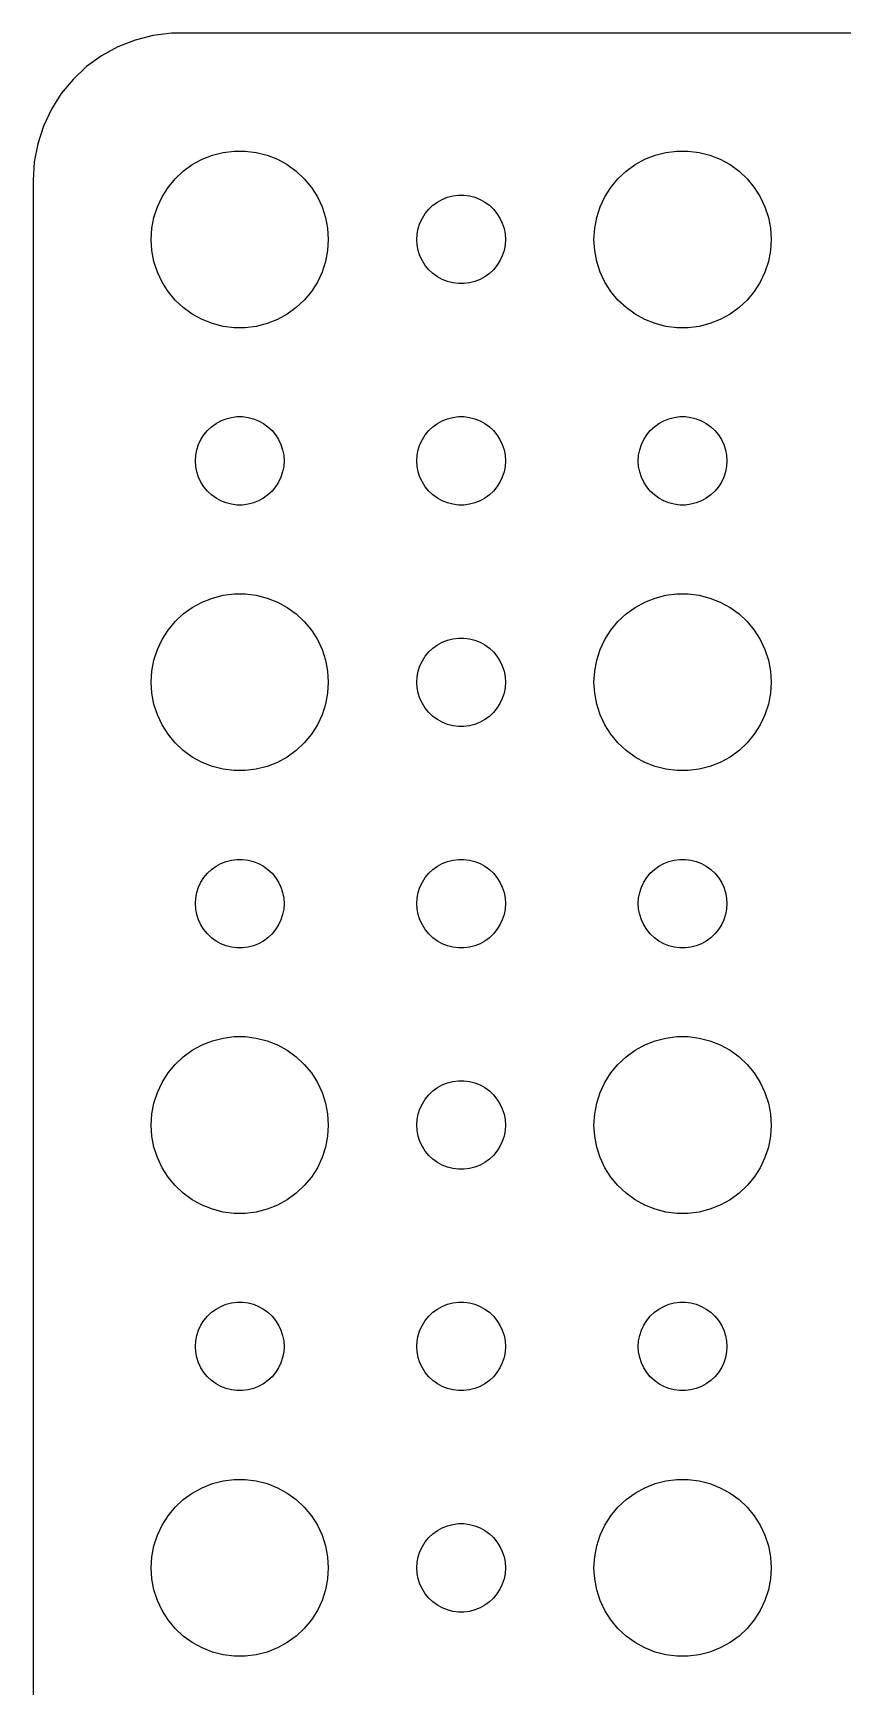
# Model space of a CAD drawing. Header units: metres. Extents: x -60 to 60, y -52 to 52.
# Drawn here: x -59.5 to -32.1, y -4 to 52 of the extents above; entities that cross this region are included whole.
import ezdxf

# ---------------------------------------------------------------- set-up
doc = ezdxf.new("R2010")
doc.units = ezdxf.units.M

msp = doc.modelspace()

# ---------------------------------------------------------------- linework, layer by layer
for p, q in [((-56.0451, 51.7553), (-56.6289, 51.5241)), ((-55.4369, 51.9114), (-56.0451, 51.7553)), ((-54.8139, 51.9901), (-55.4369, 51.9114)), ((54.8139, 51.9901), (-54.8139, 51.9901)), ((-57.1791, 51.2216), (-57.6871, 50.8526)), ((-56.6289, 51.5241), (-57.1791, 51.2216)), ((-58.1448, 50.4227), (-58.5451, 49.9389)), ((-57.6871, 50.8526), (-58.1448, 50.4227)), ((-58.5451, 49.9389), (-58.8815, 49.4088)), ((-58.8815, 49.4088), (-59.1489, 48.8406)), ((-59.1489, 48.8406), (-59.3429, 48.2434)), ((-59.3429, 48.2434), (-59.4606, 47.6267)), ((-59.4606, 47.6267), (-59.5, 47)), ((-54.1075, 47.533), (-53.7773, 47.7145)), ((-53.7773, 47.7145), (-53.427, 47.8532)), ((-53.427, 47.8532), (-53.0621, 47.9469)), ((-53.0621, 47.9469), (-52.6884, 47.9941)), ((-52.6884, 47.9941), (-52.3116, 47.9941)), ((-52.3116, 47.9941), (-51.9379, 47.9469)), ((-51.9379, 47.9469), (-51.5729, 47.8532)), ((-51.5729, 47.8532), (-51.2227, 47.7145)), ((-51.2227, 47.7145), (-50.8925, 47.533)), ((-39.1075, 47.533), (-38.7773, 47.7145)), ((-38.7773, 47.7145), (-38.427, 47.8532)), ((-38.427, 47.8532), (-38.0621, 47.9469)), ((-38.0621, 47.9469), (-37.6884, 47.9941)), ((-37.6884, 47.9941), (-37.3116, 47.9941)), ((-37.3116, 47.9941), (-36.9379, 47.9469)), ((-36.9379, 47.9469), (-36.5729, 47.8532)), ((-36.5729, 47.8532), (-36.2227, 47.7145)), ((-36.2227, 47.7145), (-35.8925, 47.533)), ((-54.6869, 47.0536), (-54.4123, 47.3115)), ((-54.4123, 47.3115), (-54.1075, 47.533)), ((-50.8925, 47.533), (-50.5877, 47.3115)), ((-50.5877, 47.3115), (-50.3131, 47.0536)), ((-39.6869, 47.0536), (-39.4123, 47.3115)), ((-39.4123, 47.3115), (-39.1075, 47.533)), ((-35.8925, 47.533), (-35.5877, 47.3115)), ((-35.5877, 47.3115), (-35.3131, 47.0536)), ((-59.5, 47), (-59.5, -47)), ((-55.1289, 46.4453), (-54.927, 46.7634)), ((-54.927, 46.7634), (-54.6869, 47.0536)), ((-50.3131, 47.0536), (-50.0729, 46.7634)), ((-50.0729, 46.7634), (-49.8711, 46.4453)), ((-40.1289, 46.4453), (-39.927, 46.7634)), ((-39.927, 46.7634), (-39.6869, 47.0536)), ((-35.3131, 47.0536), (-35.0729, 46.7634)), ((-35.0729, 46.7634), (-34.8711, 46.4453)), ((-55.4057, 45.7461), (-55.2893, 46.1044)), ((-55.2893, 46.1044), (-55.1289, 46.4453)), ((-49.8711, 46.4453), (-49.7107, 46.1044)), ((-49.7107, 46.1044), (-49.5942, 45.7461)), ((-46.2135, 45.8817), (-46.0934, 46.0268)), ((-46.0934, 46.0268), (-45.9561, 46.1558)), ((-45.9561, 46.1558), (-45.8037, 46.2665)), ((-45.8037, 46.2665), (-45.6387, 46.3572)), ((-45.6387, 46.3572), (-45.4635, 46.4266)), ((-45.4635, 46.4266), (-45.2811, 46.4734)), ((-45.2811, 46.4734), (-45.0942, 46.497)), ((-45.0942, 46.497), (-44.9058, 46.497)), ((-44.9058, 46.497), (-44.7189, 46.4734)), ((-44.7189, 46.4734), (-44.5365, 46.4266)), ((-44.5365, 46.4266), (-44.3613, 46.3572)), ((-44.3613, 46.3572), (-44.1963, 46.2665)), ((-44.1963, 46.2665), (-44.0439, 46.1558)), ((-44.0439, 46.1558), (-43.9065, 46.0268)), ((-43.9065, 46.0268), (-43.7865, 45.8817)), ((-40.4057, 45.7461), (-40.2893, 46.1044)), ((-40.2893, 46.1044), (-40.1289, 46.4453)), ((-34.8711, 46.4453), (-34.7107, 46.1044)), ((-34.7107, 46.1044), (-34.5942, 45.7461)), ((-55.4763, 45.376), (-55.4057, 45.7461)), ((-49.5942, 45.7461), (-49.5237, 45.376)), ((-46.4529, 45.373), (-46.3947, 45.5522)), ((-46.3947, 45.5522), (-46.3145, 45.7226)), ((-46.3145, 45.7226), (-46.2135, 45.8817)), ((-43.7865, 45.8817), (-43.6855, 45.7226)), ((-43.6855, 45.7226), (-43.6053, 45.5522)), ((-43.6053, 45.5522), (-43.5471, 45.373)), ((-40.4763, 45.376), (-40.4057, 45.7461)), ((-34.5942, 45.7461), (-34.5237, 45.376)), ((-55.5, 45), (-55.4763, 45.376)), ((-55.4763, 44.624), (-55.5, 45)), ((-49.5237, 45.376), (-49.5, 45)), ((-49.5, 45), (-49.5237, 44.624)), ((-46.5, 45), (-46.4882, 45.188)), ((-46.4882, 44.812), (-46.5, 45)), ((-46.4882, 45.188), (-46.4529, 45.373)), ((-43.5471, 45.373), (-43.5118, 45.188)), ((-43.5118, 45.188), (-43.5, 45)), ((-43.5, 45), (-43.5118, 44.812)), ((-40.5, 45), (-40.4763, 45.376)), ((-40.4763, 44.624), (-40.5, 45)), ((-34.5237, 45.376), (-34.5, 45)), ((-34.5, 45), (-34.5237, 44.624)), ((-55.4057, 44.2539), (-55.4763, 44.624)), ((-49.5237, 44.624), (-49.5942, 44.2539)), ((-46.4529, 44.627), (-46.4882, 44.812)), ((-46.3947, 44.4478), (-46.4529, 44.627)), ((-46.3145, 44.2774), (-46.3947, 44.4478)), ((-46.2135, 44.1183), (-46.3145, 44.2774)), ((-43.6855, 44.2774), (-43.7865, 44.1183)), ((-43.6053, 44.4478), (-43.6855, 44.2774)), ((-43.5471, 44.627), (-43.6053, 44.4478)), ((-43.5118, 44.812), (-43.5471, 44.627)), ((-40.4057, 44.2539), (-40.4763, 44.624)), ((-34.5237, 44.624), (-34.5942, 44.2539)), ((-55.2893, 43.8956), (-55.4057, 44.2539)), ((-55.1289, 43.5547), (-55.2893, 43.8956)), ((-49.7107, 43.8956), (-49.8711, 43.5547)), ((-49.5942, 44.2539), (-49.7107, 43.8956)), ((-46.0934, 43.9732), (-46.2135, 44.1183)), ((-45.9561, 43.8442), (-46.0934, 43.9732)), ((-45.8037, 43.7335), (-45.9561, 43.8442)), ((-45.6387, 43.6428), (-45.8037, 43.7335)), ((-44.1963, 43.7335), (-44.3613, 43.6428)), ((-44.0439, 43.8442), (-44.1963, 43.7335)), ((-43.9065, 43.9732), (-44.0439, 43.8442)), ((-43.7865, 44.1183), (-43.9065, 43.9732)), ((-40.2893, 43.8956), (-40.4057, 44.2539)), ((-40.1289, 43.5547), (-40.2893, 43.8956)), ((-34.7107, 43.8956), (-34.8711, 43.5547)), ((-34.5942, 44.2539), (-34.7107, 43.8956)), ((-54.927, 43.2366), (-55.1289, 43.5547)), ((-54.6869, 42.9464), (-54.927, 43.2366)), ((-50.0729, 43.2366), (-50.3131, 42.9464)), ((-49.8711, 43.5547), (-50.0729, 43.2366)), ((-45.4635, 43.5734), (-45.6387, 43.6428)), ((-45.2811, 43.5266), (-45.4635, 43.5734)), ((-45.0942, 43.503), (-45.2811, 43.5266)), ((-44.9058, 43.503), (-45.0942, 43.503)), ((-44.7189, 43.5266), (-44.9058, 43.503)), ((-44.5365, 43.5734), (-44.7189, 43.5266)), ((-44.3613, 43.6428), (-44.5365, 43.5734)), ((-39.927, 43.2366), (-40.1289, 43.5547)), ((-39.6869, 42.9464), (-39.927, 43.2366)), ((-35.0729, 43.2366), (-35.3131, 42.9464)), ((-34.8711, 43.5547), (-35.0729, 43.2366)), ((-54.4123, 42.6885), (-54.6869, 42.9464)), ((-54.1075, 42.467), (-54.4123, 42.6885)), ((-50.5877, 42.6885), (-50.8925, 42.467)), ((-50.3131, 42.9464), (-50.5877, 42.6885)), ((-39.4123, 42.6885), (-39.6869, 42.9464)), ((-39.1075, 42.467), (-39.4123, 42.6885)), ((-35.5877, 42.6885), (-35.8925, 42.467)), ((-35.3131, 42.9464), (-35.5877, 42.6885)), ((-53.7773, 42.2855), (-54.1075, 42.467)), ((-53.427, 42.1468), (-53.7773, 42.2855)), ((-53.0621, 42.0531), (-53.427, 42.1468)), ((-52.6884, 42.0059), (-53.0621, 42.0531)), ((-51.9379, 42.0531), (-52.3116, 42.0059)), ((-51.5729, 42.1468), (-51.9379, 42.0531)), ((-51.2227, 42.2855), (-51.5729, 42.1468)), ((-50.8925, 42.467), (-51.2227, 42.2855)), ((-38.7773, 42.2855), (-39.1075, 42.467)), ((-38.427, 42.1468), (-38.7773, 42.2855)), ((-38.0621, 42.0531), (-38.427, 42.1468)), ((-37.6884, 42.0059), (-38.0621, 42.0531)), ((-36.9379, 42.0531), (-37.3116, 42.0059)), ((-36.5729, 42.1468), (-36.9379, 42.0531)), ((-36.2227, 42.2855), (-36.5729, 42.1468)), ((-35.8925, 42.467), (-36.2227, 42.2855)), ((-52.3116, 42.0059), (-52.6884, 42.0059)), ((-37.3116, 42.0059), (-37.6884, 42.0059)), ((-53.4561, 38.6558), (-53.3037, 38.7665)), ((-53.3037, 38.7665), (-53.1387, 38.8572)), ((-53.1387, 38.8572), (-52.9635, 38.9266)), ((-52.9635, 38.9266), (-52.7811, 38.9734)), ((-52.7811, 38.9734), (-52.5942, 38.997)), ((-52.5942, 38.997), (-52.4058, 38.997)), ((-52.4058, 38.997), (-52.2189, 38.9734)), ((-52.2189, 38.9734), (-52.0365, 38.9266)), ((-52.0365, 38.9266), (-51.8613, 38.8572)), ((-51.8613, 38.8572), (-51.6963, 38.7665)), ((-51.6963, 38.7665), (-51.5439, 38.6558)), ((-45.9561, 38.6558), (-45.8037, 38.7665)), ((-45.8037, 38.7665), (-45.6387, 38.8572)), ((-45.6387, 38.8572), (-45.4635, 38.9266)), ((-45.4635, 38.9266), (-45.2811, 38.9734)), ((-45.2811, 38.9734), (-45.0942, 38.997)), ((-45.0942, 38.997), (-44.9058, 38.997)), ((-44.9058, 38.997), (-44.7189, 38.9734)), ((-44.7189, 38.9734), (-44.5365, 38.9266)), ((-44.5365, 38.9266), (-44.3613, 38.8572)), ((-44.3613, 38.8572), (-44.1963, 38.7665)), ((-44.1963, 38.7665), (-44.0439, 38.6558)), ((-38.4561, 38.6558), (-38.3037, 38.7665)), ((-38.3037, 38.7665), (-38.1387, 38.8572)), ((-38.1387, 38.8572), (-37.9635, 38.9266)), ((-37.9635, 38.9266), (-37.7811, 38.9734)), ((-37.7811, 38.9734), (-37.5942, 38.997)), ((-37.5942, 38.997), (-37.4058, 38.997)), ((-37.4058, 38.997), (-37.2189, 38.9734)), ((-37.2189, 38.9734), (-37.0365, 38.9266)), ((-37.0365, 38.9266), (-36.8613, 38.8572)), ((-36.8613, 38.8572), (-36.6963, 38.7665)), ((-36.6963, 38.7665), (-36.5439, 38.6558)), ((-53.8947, 38.0522), (-53.8145, 38.2226)), ((-53.8145, 38.2226), (-53.7135, 38.3817)), ((-53.7135, 38.3817), (-53.5934, 38.5268)), ((-53.5934, 38.5268), (-53.4561, 38.6558)), ((-51.5439, 38.6558), (-51.4065, 38.5268)), ((-51.4065, 38.5268), (-51.2865, 38.3817)), ((-51.2865, 38.3817), (-51.1855, 38.2226)), ((-51.1855, 38.2226), (-51.1053, 38.0522)), ((-46.3947, 38.0522), (-46.3145, 38.2226)), ((-46.3145, 38.2226), (-46.2135, 38.3817)), ((-46.2135, 38.3817), (-46.0934, 38.5268)), ((-46.0934, 38.5268), (-45.9561, 38.6558)), ((-44.0439, 38.6558), (-43.9065, 38.5268)), ((-43.9065, 38.5268), (-43.7865, 38.3817)), ((-43.7865, 38.3817), (-43.6855, 38.2226)), ((-43.6855, 38.2226), (-43.6053, 38.0522)), ((-38.8947, 38.0522), (-38.8145, 38.2226)), ((-38.8145, 38.2226), (-38.7135, 38.3817)), ((-38.7135, 38.3817), (-38.5934, 38.5268)), ((-38.5934, 38.5268), (-38.4561, 38.6558)), ((-36.5439, 38.6558), (-36.4065, 38.5268)), ((-36.4065, 38.5268), (-36.2865, 38.3817)), ((-36.2865, 38.3817), (-36.1855, 38.2226)), ((-36.1855, 38.2226), (-36.1053, 38.0522)), ((-54, 37.5), (-53.9882, 37.688)), ((-53.9882, 37.688), (-53.9529, 37.873)), ((-53.9529, 37.873), (-53.8947, 38.0522)), ((-51.1053, 38.0522), (-51.0471, 37.873)), ((-51.0471, 37.873), (-51.0118, 37.688)), ((-51.0118, 37.688), (-51, 37.5)), ((-46.5, 37.5), (-46.4882, 37.688)), ((-46.4882, 37.688), (-46.4529, 37.873)), ((-46.4529, 37.873), (-46.3947, 38.0522)), ((-43.6053, 38.0522), (-43.5471, 37.873)), ((-43.5471, 37.873), (-43.5118, 37.688)), ((-43.5118, 37.688), (-43.5, 37.5)), ((-39, 37.5), (-38.9882, 37.688)), ((-38.9882, 37.688), (-38.9529, 37.873)), ((-38.9529, 37.873), (-38.8947, 38.0522)), ((-36.1053, 38.0522), (-36.0471, 37.873)), ((-36.0471, 37.873), (-36.0118, 37.688)), ((-36.0118, 37.688), (-36, 37.5)), ((-53.9882, 37.312), (-54, 37.5)), ((-53.9529, 37.127), (-53.9882, 37.312)), ((-53.8947, 36.9478), (-53.9529, 37.127)), ((-51.0471, 37.127), (-51.1053, 36.9478)), ((-51.0118, 37.312), (-51.0471, 37.127)), ((-51, 37.5), (-51.0118, 37.312)), ((-46.4882, 37.312), (-46.5, 37.5)), ((-46.4529, 37.127), (-46.4882, 37.312)), ((-46.3947, 36.9478), (-46.4529, 37.127)), ((-43.5471, 37.127), (-43.6053, 36.9478)), ((-43.5118, 37.312), (-43.5471, 37.127)), ((-43.5, 37.5), (-43.5118, 37.312)), ((-38.9882, 37.312), (-39, 37.5)), ((-38.9529, 37.127), (-38.9882, 37.312)), ((-38.8947, 36.9478), (-38.9529, 37.127)), ((-36.0471, 37.127), (-36.1053, 36.9478)), ((-36.0118, 37.312), (-36.0471, 37.127)), ((-36, 37.5), (-36.0118, 37.312)), ((-53.8145, 36.7774), (-53.8947, 36.9478)), ((-53.7135, 36.6183), (-53.8145, 36.7774)), ((-53.5934, 36.4732), (-53.7135, 36.6183)), ((-53.4561, 36.3442), (-53.5934, 36.4732)), ((-51.4065, 36.4732), (-51.5439, 36.3442)), ((-51.2865, 36.6183), (-51.4065, 36.4732)), ((-51.1855, 36.7774), (-51.2865, 36.6183)), ((-51.1053, 36.9478), (-51.1855, 36.7774)), ((-46.3145, 36.7774), (-46.3947, 36.9478)), ((-46.2135, 36.6183), (-46.3145, 36.7774)), ((-46.0934, 36.4732), (-46.2135, 36.6183)), ((-45.9561, 36.3442), (-46.0934, 36.4732)), ((-43.9065, 36.4732), (-44.0439, 36.3442)), ((-43.7865, 36.6183), (-43.9065, 36.4732)), ((-43.6855, 36.7774), (-43.7865, 36.6183)), ((-43.6053, 36.9478), (-43.6855, 36.7774)), ((-38.8145, 36.7774), (-38.8947, 36.9478)), ((-38.7135, 36.6183), (-38.8145, 36.7774)), ((-38.5934, 36.4732), (-38.7135, 36.6183)), ((-38.4561, 36.3442), (-38.5934, 36.4732)), ((-36.4065, 36.4732), (-36.5439, 36.3442)), ((-36.2865, 36.6183), (-36.4065, 36.4732)), ((-36.1855, 36.7774), (-36.2865, 36.6183)), ((-36.1053, 36.9478), (-36.1855, 36.7774)), ((-53.3037, 36.2335), (-53.4561, 36.3442)), ((-53.1387, 36.1428), (-53.3037, 36.2335)), ((-52.9635, 36.0734), (-53.1387, 36.1428)), ((-52.7811, 36.0266), (-52.9635, 36.0734)), ((-52.5942, 36.003), (-52.7811, 36.0266)), ((-52.4058, 36.003), (-52.5942, 36.003)), ((-52.2189, 36.0266), (-52.4058, 36.003)), ((-52.0365, 36.0734), (-52.2189, 36.0266)), ((-51.8613, 36.1428), (-52.0365, 36.0734)), ((-51.6963, 36.2335), (-51.8613, 36.1428)), ((-51.5439, 36.3442), (-51.6963, 36.2335)), ((-45.8037, 36.2335), (-45.9561, 36.3442)), ((-45.6387, 36.1428), (-45.8037, 36.2335)), ((-45.4635, 36.0734), (-45.6387, 36.1428)), ((-45.2811, 36.0266), (-45.4635, 36.0734)), ((-45.0942, 36.003), (-45.2811, 36.0266)), ((-44.9058, 36.003), (-45.0942, 36.003)), ((-44.7189, 36.0266), (-44.9058, 36.003)), ((-44.5365, 36.0734), (-44.7189, 36.0266)), ((-44.3613, 36.1428), (-44.5365, 36.0734)), ((-44.1963, 36.2335), (-44.3613, 36.1428)), ((-44.0439, 36.3442), (-44.1963, 36.2335)), ((-38.3037, 36.2335), (-38.4561, 36.3442)), ((-38.1387, 36.1428), (-38.3037, 36.2335)), ((-37.9635, 36.0734), (-38.1387, 36.1428)), ((-37.7811, 36.0266), (-37.9635, 36.0734)), ((-37.5942, 36.003), (-37.7811, 36.0266)), ((-37.4058, 36.003), (-37.5942, 36.003)), ((-37.2189, 36.0266), (-37.4058, 36.003)), ((-37.0365, 36.0734), (-37.2189, 36.0266)), ((-36.8613, 36.1428), (-37.0365, 36.0734)), ((-36.6963, 36.2335), (-36.8613, 36.1428)), ((-36.5439, 36.3442), (-36.6963, 36.2335)), ((-54.4123, 32.3115), (-54.1075, 32.533)), ((-54.1075, 32.533), (-53.7773, 32.7145)), ((-53.7773, 32.7145), (-53.427, 32.8532)), ((-53.427, 32.8532), (-53.0621, 32.9469)), ((-53.0621, 32.9469), (-52.6884, 32.9941)), ((-52.6884, 32.9941), (-52.3116, 32.9941)), ((-52.3116, 32.9941), (-51.9379, 32.9469)), ((-51.9379, 32.9469), (-51.5729, 32.8532)), ((-51.5729, 32.8532), (-51.2227, 32.7145)), ((-51.2227, 32.7145), (-50.8925, 32.533)), ((-50.8925, 32.533), (-50.5877, 32.3115)), ((-39.4123, 32.3115), (-39.1075, 32.533)), ((-39.1075, 32.533), (-38.7773, 32.7145)), ((-38.7773, 32.7145), (-38.427, 32.8532)), ((-38.427, 32.8532), (-38.0621, 32.9469)), ((-38.0621, 32.9469), (-37.6884, 32.9941)), ((-37.6884, 32.9941), (-37.3116, 32.9941)), ((-37.3116, 32.9941), (-36.9379, 32.9469)), ((-36.9379, 32.9469), (-36.5729, 32.8532)), ((-36.5729, 32.8532), (-36.2227, 32.7145)), ((-36.2227, 32.7145), (-35.8925, 32.533)), ((-35.8925, 32.533), (-35.5877, 32.3115)), ((-54.927, 31.7634), (-54.6869, 32.0536)), ((-54.6869, 32.0536), (-54.4123, 32.3115)), ((-50.5877, 32.3115), (-50.3131, 32.0536)), ((-50.3131, 32.0536), (-50.0729, 31.7634)), ((-39.927, 31.7634), (-39.6869, 32.0536)), ((-39.6869, 32.0536), (-39.4123, 32.3115)), ((-35.5877, 32.3115), (-35.3131, 32.0536)), ((-35.3131, 32.0536), (-35.0729, 31.7634)), ((-55.2893, 31.1044), (-55.1289, 31.4453)), ((-55.1289, 31.4453), (-54.927, 31.7634)), ((-50.0729, 31.7634), (-49.8711, 31.4453)), ((-49.8711, 31.4453), (-49.7107, 31.1044)), ((-45.6387, 31.3572), (-45.4635, 31.4266)), ((-45.4635, 31.4266), (-45.2811, 31.4734)), ((-45.2811, 31.4734), (-45.0942, 31.497)), ((-45.0942, 31.497), (-44.9058, 31.497)), ((-44.9058, 31.497), (-44.7189, 31.4734)), ((-44.7189, 31.4734), (-44.5365, 31.4266)), ((-44.5365, 31.4266), (-44.3613, 31.3572)), ((-40.2893, 31.1044), (-40.1289, 31.4453)), ((-40.1289, 31.4453), (-39.927, 31.7634)), ((-35.0729, 31.7634), (-34.8711, 31.4453)), ((-34.8711, 31.4453), (-34.7107, 31.1044)), ((-55.4057, 30.7461), (-55.2893, 31.1044)), ((-49.7107, 31.1044), (-49.5942, 30.7461)), ((-46.3145, 30.7226), (-46.2135, 30.8817)), ((-46.2135, 30.8817), (-46.0934, 31.0268)), ((-46.0934, 31.0268), (-45.9561, 31.1558)), ((-45.9561, 31.1558), (-45.8037, 31.2665)), ((-45.8037, 31.2665), (-45.6387, 31.3572)), ((-44.3613, 31.3572), (-44.1963, 31.2665)), ((-44.1963, 31.2665), (-44.0439, 31.1558)), ((-44.0439, 31.1558), (-43.9065, 31.0268)), ((-43.9065, 31.0268), (-43.7865, 30.8817)), ((-43.7865, 30.8817), (-43.6855, 30.7226)), ((-40.4057, 30.7461), (-40.2893, 31.1044)), ((-34.7107, 31.1044), (-34.5942, 30.7461)), ((-55.5, 30), (-55.4763, 30.376)), ((-55.4763, 30.376), (-55.4057, 30.7461)), ((-49.5942, 30.7461), (-49.5237, 30.376)), ((-49.5237, 30.376), (-49.5, 30)), ((-46.4882, 30.188), (-46.4529, 30.373)), ((-46.4529, 30.373), (-46.3947, 30.5522)), ((-46.3947, 30.5522), (-46.3145, 30.7226)), ((-43.6855, 30.7226), (-43.6053, 30.5522)), ((-43.6053, 30.5522), (-43.5471, 30.373)), ((-43.5471, 30.373), (-43.5118, 30.188)), ((-40.5, 30), (-40.4763, 30.376)), ((-40.4763, 30.376), (-40.4057, 30.7461)), ((-34.5942, 30.7461), (-34.5237, 30.376)), ((-34.5237, 30.376), (-34.5, 30)), ((-55.4763, 29.624), (-55.5, 30)), ((-49.5, 30), (-49.5237, 29.624)), ((-46.5, 30), (-46.4882, 30.188)), ((-46.4882, 29.812), (-46.5, 30)), ((-46.4529, 29.627), (-46.4882, 29.812)), ((-43.5118, 29.812), (-43.5471, 29.627)), ((-43.5118, 30.188), (-43.5, 30)), ((-43.5, 30), (-43.5118, 29.812)), ((-40.4763, 29.624), (-40.5, 30)), ((-34.5, 30), (-34.5237, 29.624)), ((-55.4057, 29.2539), (-55.4763, 29.624)), ((-55.2893, 28.8956), (-55.4057, 29.2539)), ((-49.5942, 29.2539), (-49.7107, 28.8956)), ((-49.5237, 29.624), (-49.5942, 29.2539)), ((-46.3947, 29.4478), (-46.4529, 29.627)), ((-46.3145, 29.2774), (-46.3947, 29.4478)), ((-46.2135, 29.1183), (-46.3145, 29.2774)), ((-43.6855, 29.2774), (-43.7865, 29.1183)), ((-43.6053, 29.4478), (-43.6855, 29.2774)), ((-43.5471, 29.627), (-43.6053, 29.4478)), ((-40.4057, 29.2539), (-40.4763, 29.624)), ((-40.2893, 28.8956), (-40.4057, 29.2539)), ((-34.5942, 29.2539), (-34.7107, 28.8956)), ((-34.5237, 29.624), (-34.5942, 29.2539)), ((-55.1289, 28.5547), (-55.2893, 28.8956)), ((-49.7107, 28.8956), (-49.8711, 28.5547)), ((-46.0934, 28.9732), (-46.2135, 29.1183)), ((-45.9561, 28.8442), (-46.0934, 28.9732)), ((-45.8037, 28.7335), (-45.9561, 28.8442)), ((-45.6387, 28.6427), (-45.8037, 28.7335)), ((-45.4635, 28.5734), (-45.6387, 28.6427)), ((-45.2811, 28.5266), (-45.4635, 28.5734)), ((-44.5365, 28.5734), (-44.7189, 28.5266)), ((-44.3613, 28.6427), (-44.5365, 28.5734)), ((-44.1963, 28.7335), (-44.3613, 28.6427)), ((-44.0439, 28.8442), (-44.1963, 28.7335)), ((-43.9065, 28.9732), (-44.0439, 28.8442)), ((-43.7865, 29.1183), (-43.9065, 28.9732)), ((-40.1289, 28.5547), (-40.2893, 28.8956)), ((-34.7107, 28.8956), (-34.8711, 28.5547)), ((-54.927, 28.2366), (-55.1289, 28.5547)), ((-54.6869, 27.9464), (-54.927, 28.2366)), ((-50.0729, 28.2366), (-50.3131, 27.9464)), ((-49.8711, 28.5547), (-50.0729, 28.2366)), ((-45.0942, 28.503), (-45.2811, 28.5266)), ((-44.9058, 28.503), (-45.0942, 28.503)), ((-44.7189, 28.5266), (-44.9058, 28.503)), ((-39.927, 28.2366), (-40.1289, 28.5547)), ((-39.6869, 27.9464), (-39.927, 28.2366)), ((-35.0729, 28.2366), (-35.3131, 27.9464)), ((-34.8711, 28.5547), (-35.0729, 28.2366)), ((-54.4123, 27.6884), (-54.6869, 27.9464)), ((-54.1075, 27.467), (-54.4123, 27.6884)), ((-53.7773, 27.2855), (-54.1075, 27.467)), ((-50.8925, 27.467), (-51.2227, 27.2855)), ((-50.5877, 27.6884), (-50.8925, 27.467)), ((-50.3131, 27.9464), (-50.5877, 27.6884)), ((-39.4123, 27.6884), (-39.6869, 27.9464)), ((-39.1075, 27.467), (-39.4123, 27.6884)), ((-38.7773, 27.2855), (-39.1075, 27.467)), ((-35.8925, 27.467), (-36.2227, 27.2855)), ((-35.5877, 27.6884), (-35.8925, 27.467)), ((-35.3131, 27.9464), (-35.5877, 27.6884)), ((-53.427, 27.1468), (-53.7773, 27.2855)), ((-53.0621, 27.0531), (-53.427, 27.1468)), ((-52.6884, 27.0059), (-53.0621, 27.0531)), ((-52.3116, 27.0059), (-52.6884, 27.0059)), ((-51.9379, 27.0531), (-52.3116, 27.0059)), ((-51.5729, 27.1468), (-51.9379, 27.0531)), ((-51.2227, 27.2855), (-51.5729, 27.1468)), ((-38.427, 27.1468), (-38.7773, 27.2855)), ((-38.0621, 27.0531), (-38.427, 27.1468)), ((-37.6884, 27.0059), (-38.0621, 27.0531)), ((-37.3116, 27.0059), (-37.6884, 27.0059)), ((-36.9379, 27.0531), (-37.3116, 27.0059)), ((-36.5729, 27.1468), (-36.9379, 27.0531)), ((-36.2227, 27.2855), (-36.5729, 27.1468)), ((-53.5934, 23.5268), (-53.4561, 23.6558)), ((-53.4561, 23.6558), (-53.3037, 23.7665)), ((-53.3037, 23.7665), (-53.1387, 23.8572)), ((-53.1387, 23.8572), (-52.9635, 23.9266)), ((-52.9635, 23.9266), (-52.7811, 23.9734)), ((-52.7811, 23.9734), (-52.5942, 23.997)), ((-52.5942, 23.997), (-52.4058, 23.997)), ((-52.4058, 23.997), (-52.2189, 23.9734)), ((-52.2189, 23.9734), (-52.0365, 23.9266)), ((-52.0365, 23.9266), (-51.8613, 23.8572)), ((-51.8613, 23.8572), (-51.6963, 23.7665)), ((-51.6963, 23.7665), (-51.5439, 23.6558)), ((-51.5439, 23.6558), (-51.4065, 23.5268)), ((-46.0934, 23.5268), (-45.9561, 23.6558)), ((-45.9561, 23.6558), (-45.8037, 23.7665)), ((-45.8037, 23.7665), (-45.6387, 23.8572)), ((-45.6387, 23.8572), (-45.4635, 23.9266)), ((-45.4635, 23.9266), (-45.2811, 23.9734)), ((-45.2811, 23.9734), (-45.0942, 23.997)), ((-45.0942, 23.997), (-44.9058, 23.997)), ((-44.9058, 23.997), (-44.7189, 23.9734)), ((-44.7189, 23.9734), (-44.5365, 23.9266)), ((-44.5365, 23.9266), (-44.3613, 23.8572)), ((-44.3613, 23.8572), (-44.1963, 23.7665)), ((-44.1963, 23.7665), (-44.0439, 23.6558)), ((-44.0439, 23.6558), (-43.9065, 23.5268)), ((-38.5934, 23.5268), (-38.4561, 23.6558)), ((-38.4561, 23.6558), (-38.3037, 23.7665)), ((-38.3037, 23.7665), (-38.1387, 23.8572)), ((-38.1387, 23.8572), (-37.9635, 23.9266)), ((-37.9635, 23.9266), (-37.7811, 23.9734)), ((-37.7811, 23.9734), (-37.5942, 23.997)), ((-37.5942, 23.997), (-37.4058, 23.997)), ((-37.4058, 23.997), (-37.2189, 23.9734)), ((-37.2189, 23.9734), (-37.0365, 23.9266)), ((-37.0365, 23.9266), (-36.8613, 23.8572)), ((-36.8613, 23.8572), (-36.6963, 23.7665)), ((-36.6963, 23.7665), (-36.5439, 23.6558)), ((-36.5439, 23.6558), (-36.4065, 23.5268)), ((-53.9529, 22.873), (-53.8947, 23.0522)), ((-53.8947, 23.0522), (-53.8145, 23.2226)), ((-53.8145, 23.2226), (-53.7135, 23.3817)), ((-53.7135, 23.3817), (-53.5934, 23.5268)), ((-51.4065, 23.5268), (-51.2865, 23.3817)), ((-51.2865, 23.3817), (-51.1855, 23.2226)), ((-51.1855, 23.2226), (-51.1053, 23.0522)), ((-51.1053, 23.0522), (-51.0471, 22.873)), ((-46.4529, 22.873), (-46.3947, 23.0522)), ((-46.3947, 23.0522), (-46.3145, 23.2226)), ((-46.3145, 23.2226), (-46.2135, 23.3817)), ((-46.2135, 23.3817), (-46.0934, 23.5268)), ((-43.9065, 23.5268), (-43.7865, 23.3817)), ((-43.7865, 23.3817), (-43.6855, 23.2226)), ((-43.6855, 23.2226), (-43.6053, 23.0522)), ((-43.6053, 23.0522), (-43.5471, 22.873)), ((-38.9529, 22.873), (-38.8947, 23.0522)), ((-38.8947, 23.0522), (-38.8145, 23.2226)), ((-38.8145, 23.2226), (-38.7135, 23.3817)), ((-38.7135, 23.3817), (-38.5934, 23.5268)), ((-36.4065, 23.5268), (-36.2865, 23.3817)), ((-36.2865, 23.3817), (-36.1855, 23.2226)), ((-36.1855, 23.2226), (-36.1053, 23.0522)), ((-36.1053, 23.0522), (-36.0471, 22.873)), ((-54, 22.5), (-53.9882, 22.688)), ((-53.9882, 22.312), (-54, 22.5)), ((-53.9882, 22.688), (-53.9529, 22.873)), ((-51.0471, 22.873), (-51.0118, 22.688)), ((-51.0118, 22.688), (-51, 22.5)), ((-51, 22.5), (-51.0118, 22.312)), ((-46.5, 22.5), (-46.4882, 22.688)), ((-46.4882, 22.312), (-46.5, 22.5)), ((-46.4882, 22.688), (-46.4529, 22.873)), ((-43.5471, 22.873), (-43.5118, 22.688)), ((-43.5118, 22.688), (-43.5, 22.5)), ((-43.5, 22.5), (-43.5118, 22.312)), ((-39, 22.5), (-38.9882, 22.688)), ((-38.9882, 22.312), (-39, 22.5)), ((-38.9882, 22.688), (-38.9529, 22.873)), ((-36.0471, 22.873), (-36.0118, 22.688)), ((-36.0118, 22.688), (-36, 22.5)), ((-36, 22.5), (-36.0118, 22.312)), ((-53.9529, 22.127), (-53.9882, 22.312)), ((-53.8947, 21.9478), (-53.9529, 22.127)), ((-53.8145, 21.7774), (-53.8947, 21.9478)), ((-51.1053, 21.9478), (-51.1855, 21.7774)), ((-51.0471, 22.127), (-51.1053, 21.9478)), ((-51.0118, 22.312), (-51.0471, 22.127)), ((-46.4529, 22.127), (-46.4882, 22.312)), ((-46.3947, 21.9478), (-46.4529, 22.127)), ((-46.3145, 21.7774), (-46.3947, 21.9478)), ((-43.6053, 21.9478), (-43.6855, 21.7774)), ((-43.5471, 22.127), (-43.6053, 21.9478)), ((-43.5118, 22.312), (-43.5471, 22.127)), ((-38.9529, 22.127), (-38.9882, 22.312)), ((-38.8947, 21.9478), (-38.9529, 22.127)), ((-38.8145, 21.7774), (-38.8947, 21.9478)), ((-36.1053, 21.9478), (-36.1855, 21.7774)), ((-36.0471, 22.127), (-36.1053, 21.9478)), ((-36.0118, 22.312), (-36.0471, 22.127)), ((-53.7135, 21.6183), (-53.8145, 21.7774)), ((-53.5934, 21.4732), (-53.7135, 21.6183)), ((-53.4561, 21.3442), (-53.5934, 21.4732)), ((-53.3037, 21.2335), (-53.4561, 21.3442)), ((-51.5439, 21.3442), (-51.6963, 21.2335)), ((-51.4065, 21.4732), (-51.5439, 21.3442)), ((-51.2865, 21.6183), (-51.4065, 21.4732)), ((-51.1855, 21.7774), (-51.2865, 21.6183)), ((-46.2135, 21.6183), (-46.3145, 21.7774)), ((-46.0934, 21.4732), (-46.2135, 21.6183)), ((-45.9561, 21.3442), (-46.0934, 21.4732)), ((-45.8037, 21.2335), (-45.9561, 21.3442)), ((-44.0439, 21.3442), (-44.1963, 21.2335)), ((-43.9065, 21.4732), (-44.0439, 21.3442)), ((-43.7865, 21.6183), (-43.9065, 21.4732)), ((-43.6855, 21.7774), (-43.7865, 21.6183)), ((-38.7135, 21.6183), (-38.8145, 21.7774)), ((-38.5934, 21.4732), (-38.7135, 21.6183)), ((-38.4561, 21.3442), (-38.5934, 21.4732)), ((-38.3037, 21.2335), (-38.4561, 21.3442)), ((-36.5439, 21.3442), (-36.6963, 21.2335)), ((-36.4065, 21.4732), (-36.5439, 21.3442)), ((-36.2865, 21.6183), (-36.4065, 21.4732)), ((-36.1855, 21.7774), (-36.2865, 21.6183)), ((-53.1387, 21.1427), (-53.3037, 21.2335)), ((-52.9635, 21.0734), (-53.1387, 21.1427)), ((-52.7811, 21.0266), (-52.9635, 21.0734)), ((-52.5942, 21.003), (-52.7811, 21.0266)), ((-52.4058, 21.003), (-52.5942, 21.003)), ((-52.2189, 21.0266), (-52.4058, 21.003)), ((-52.0365, 21.0734), (-52.2189, 21.0266)), ((-51.8613, 21.1427), (-52.0365, 21.0734)), ((-51.6963, 21.2335), (-51.8613, 21.1427)), ((-45.6387, 21.1427), (-45.8037, 21.2335)), ((-45.4635, 21.0734), (-45.6387, 21.1427)), ((-45.2811, 21.0266), (-45.4635, 21.0734)), ((-45.0942, 21.003), (-45.2811, 21.0266)), ((-44.9058, 21.003), (-45.0942, 21.003)), ((-44.7189, 21.0266), (-44.9058, 21.003)), ((-44.5365, 21.0734), (-44.7189, 21.0266)), ((-44.3613, 21.1427), (-44.5365, 21.0734)), ((-44.1963, 21.2335), (-44.3613, 21.1427)), ((-38.1387, 21.1427), (-38.3037, 21.2335)), ((-37.9635, 21.0734), (-38.1387, 21.1427)), ((-37.7811, 21.0266), (-37.9635, 21.0734)), ((-37.5942, 21.003), (-37.7811, 21.0266)), ((-37.4058, 21.003), (-37.5942, 21.003)), ((-37.2189, 21.0266), (-37.4058, 21.003)), ((-37.0365, 21.0734), (-37.2189, 21.0266)), ((-36.8613, 21.1427), (-37.0365, 21.0734)), ((-36.6963, 21.2335), (-36.8613, 21.1427)), ((-53.427, 17.8532), (-53.0621, 17.9469)), ((-53.0621, 17.9469), (-52.6884, 17.9941)), ((-52.6884, 17.9941), (-52.3116, 17.9941)), ((-52.3116, 17.9941), (-51.9379, 17.9469)), ((-51.9379, 17.9469), (-51.5729, 17.8532)), ((-38.427, 17.8532), (-38.0621, 17.9469)), ((-38.0621, 17.9469), (-37.6884, 17.9941)), ((-37.6884, 17.9941), (-37.3116, 17.9941)), ((-37.3116, 17.9941), (-36.9379, 17.9469)), ((-36.9379, 17.9469), (-36.5729, 17.8532)), ((-54.4123, 17.3115), (-54.1075, 17.533)), ((-54.1075, 17.533), (-53.7773, 17.7145)), ((-53.7773, 17.7145), (-53.427, 17.8532)), ((-51.5729, 17.8532), (-51.2227, 17.7145)), ((-51.2227, 17.7145), (-50.8925, 17.533)), ((-50.8925, 17.533), (-50.5877, 17.3115)), ((-39.4123, 17.3115), (-39.1075, 17.533)), ((-39.1075, 17.533), (-38.7773, 17.7145)), ((-38.7773, 17.7145), (-38.427, 17.8532)), ((-36.5729, 17.8532), (-36.2227, 17.7145)), ((-36.2227, 17.7145), (-35.8925, 17.533)), ((-35.8925, 17.533), (-35.5877, 17.3115)), ((-54.927, 16.7634), (-54.6869, 17.0536)), ((-54.6869, 17.0536), (-54.4123, 17.3115)), ((-50.5877, 17.3115), (-50.3131, 17.0536)), ((-50.3131, 17.0536), (-50.0729, 16.7634)), ((-39.927, 16.7634), (-39.6869, 17.0536)), ((-39.6869, 17.0536), (-39.4123, 17.3115)), ((-35.5877, 17.3115), (-35.3131, 17.0536)), ((-35.3131, 17.0536), (-35.0729, 16.7634)), ((-55.2893, 16.1044), (-55.1289, 16.4453)), ((-55.1289, 16.4453), (-54.927, 16.7634)), ((-50.0729, 16.7634), (-49.8711, 16.4453)), ((-49.8711, 16.4453), (-49.7107, 16.1044)), ((-45.9561, 16.1558), (-45.8037, 16.2665)), ((-45.8037, 16.2665), (-45.6387, 16.3572)), ((-45.6387, 16.3572), (-45.4635, 16.4266)), ((-45.4635, 16.4266), (-45.2811, 16.4734)), ((-45.2811, 16.4734), (-45.0942, 16.497)), ((-45.0942, 16.497), (-44.9058, 16.497)), ((-44.9058, 16.497), (-44.7189, 16.4734)), ((-44.7189, 16.4734), (-44.5365, 16.4266)), ((-44.5365, 16.4266), (-44.3613, 16.3572)), ((-44.3613, 16.3572), (-44.1963, 16.2665)), ((-44.1963, 16.2665), (-44.0439, 16.1558)), ((-40.2893, 16.1044), (-40.1289, 16.4453)), ((-40.1289, 16.4453), (-39.927, 16.7634)), ((-35.0729, 16.7634), (-34.8711, 16.4453)), ((-34.8711, 16.4453), (-34.7107, 16.1044)), ((-55.4763, 15.376), (-55.4057, 15.7461)), ((-55.4057, 15.7461), (-55.2893, 16.1044)), ((-49.7107, 16.1044), (-49.5942, 15.7461)), ((-49.5942, 15.7461), (-49.5237, 15.376)), ((-46.3947, 15.5522), (-46.3145, 15.7226)), ((-46.3145, 15.7226), (-46.2135, 15.8817)), ((-46.2135, 15.8817), (-46.0934, 16.0268)), ((-46.0934, 16.0268), (-45.9561, 16.1558)), ((-44.0439, 16.1558), (-43.9065, 16.0268)), ((-43.9065, 16.0268), (-43.7865, 15.8817)), ((-43.7865, 15.8817), (-43.6855, 15.7226)), ((-43.6855, 15.7226), (-43.6053, 15.5522)), ((-40.4763, 15.376), (-40.4057, 15.7461)), ((-40.4057, 15.7461), (-40.2893, 16.1044)), ((-34.7107, 16.1044), (-34.5942, 15.7461)), ((-34.5942, 15.7461), (-34.5237, 15.376)), ((-55.5, 15), (-55.4763, 15.376)), ((-49.5237, 15.376), (-49.5, 15)), ((-46.5, 15), (-46.4882, 15.188)), ((-46.4882, 15.188), (-46.4529, 15.373)), ((-46.4529, 15.373), (-46.3947, 15.5522)), ((-43.6053, 15.5522), (-43.5471, 15.373)), ((-43.5471, 15.373), (-43.5118, 15.188)), ((-43.5118, 15.188), (-43.5, 15)), ((-40.5, 15), (-40.4763, 15.376)), ((-34.5237, 15.376), (-34.5, 15)), ((-55.4763, 14.624), (-55.5, 15)), ((-55.4057, 14.2539), (-55.4763, 14.624)), ((-49.5237, 14.624), (-49.5942, 14.2539)), ((-49.5, 15), (-49.5237, 14.624)), ((-46.4882, 14.812), (-46.5, 15)), ((-46.4529, 14.627), (-46.4882, 14.812)), ((-46.3947, 14.4478), (-46.4529, 14.627)), ((-43.5471, 14.627), (-43.6053, 14.4478)), ((-43.5118, 14.812), (-43.5471, 14.627)), ((-43.5, 15), (-43.5118, 14.812)), ((-40.4763, 14.624), (-40.5, 15)), ((-40.4057, 14.2539), (-40.4763, 14.624)), ((-34.5237, 14.624), (-34.5942, 14.2539)), ((-34.5, 15), (-34.5237, 14.624)), ((-55.2893, 13.8956), (-55.4057, 14.2539)), ((-49.5942, 14.2539), (-49.7107, 13.8956)), ((-46.3145, 14.2774), (-46.3947, 14.4478)), ((-46.2135, 14.1183), (-46.3145, 14.2774)), ((-46.0934, 13.9732), (-46.2135, 14.1183)), ((-43.7865, 14.1183), (-43.9065, 13.9732)), ((-43.6855, 14.2774), (-43.7865, 14.1183)), ((-43.6053, 14.4478), (-43.6855, 14.2774)), ((-40.2893, 13.8956), (-40.4057, 14.2539)), ((-34.5942, 14.2539), (-34.7107, 13.8956)), ((-55.1289, 13.5547), (-55.2893, 13.8956)), ((-54.927, 13.2366), (-55.1289, 13.5547)), ((-49.8711, 13.5547), (-50.0729, 13.2366)), ((-49.7107, 13.8956), (-49.8711, 13.5547)), ((-45.9561, 13.8442), (-46.0934, 13.9732)), ((-45.8037, 13.7335), (-45.9561, 13.8442)), ((-45.6387, 13.6427), (-45.8037, 13.7335)), ((-45.4635, 13.5734), (-45.6387, 13.6427)), ((-45.2811, 13.5266), (-45.4635, 13.5734)), ((-45.0942, 13.5029), (-45.2811, 13.5266)), ((-44.9058, 13.5029), (-45.0942, 13.5029)), ((-44.7189, 13.5266), (-44.9058, 13.5029)), ((-44.5365, 13.5734), (-44.7189, 13.5266)), ((-44.3613, 13.6427), (-44.5365, 13.5734)), ((-44.1963, 13.7335), (-44.3613, 13.6427)), ((-44.0439, 13.8442), (-44.1963, 13.7335)), ((-43.9065, 13.9732), (-44.0439, 13.8442)), ((-40.1289, 13.5547), (-40.2893, 13.8956)), ((-39.927, 13.2366), (-40.1289, 13.5547)), ((-34.8711, 13.5547), (-35.0729, 13.2366)), ((-34.7107, 13.8956), (-34.8711, 13.5547)), ((-54.6869, 12.9464), (-54.927, 13.2366)), ((-54.4123, 12.6884), (-54.6869, 12.9464)), ((-50.3131, 12.9464), (-50.5877, 12.6884)), ((-50.0729, 13.2366), (-50.3131, 12.9464)), ((-39.6869, 12.9464), (-39.927, 13.2366)), ((-39.4123, 12.6884), (-39.6869, 12.9464)), ((-35.3131, 12.9464), (-35.5877, 12.6884)), ((-35.0729, 13.2366), (-35.3131, 12.9464)), ((-54.1075, 12.467), (-54.4123, 12.6884)), ((-53.7773, 12.2855), (-54.1075, 12.467)), ((-50.8925, 12.467), (-51.2227, 12.2855)), ((-50.5877, 12.6884), (-50.8925, 12.467)), ((-39.1075, 12.467), (-39.4123, 12.6884)), ((-38.7773, 12.2855), (-39.1075, 12.467)), ((-35.8925, 12.467), (-36.2227, 12.2855)), ((-35.5877, 12.6884), (-35.8925, 12.467)), ((-53.427, 12.1468), (-53.7773, 12.2855)), ((-53.0621, 12.0531), (-53.427, 12.1468)), ((-52.6884, 12.0059), (-53.0621, 12.0531)), ((-52.3116, 12.0059), (-52.6884, 12.0059)), ((-51.9379, 12.0531), (-52.3116, 12.0059)), ((-51.5729, 12.1468), (-51.9379, 12.0531)), ((-51.2227, 12.2855), (-51.5729, 12.1468)), ((-38.427, 12.1468), (-38.7773, 12.2855)), ((-38.0621, 12.0531), (-38.427, 12.1468)), ((-37.6884, 12.0059), (-38.0621, 12.0531)), ((-37.3116, 12.0059), (-37.6884, 12.0059)), ((-36.9379, 12.0531), (-37.3116, 12.0059)), ((-36.5729, 12.1468), (-36.9379, 12.0531)), ((-36.2227, 12.2855), (-36.5729, 12.1468)), ((-52.9635, 8.92657), (-52.7811, 8.97342)), ((-52.7811, 8.97342), (-52.5942, 8.99704)), ((-52.5942, 8.99704), (-52.4058, 8.99704)), ((-52.4058, 8.99704), (-52.2189, 8.97342)), ((-52.2189, 8.97342), (-52.0365, 8.92657)), ((-45.4635, 8.92657), (-45.2811, 8.97342)), ((-45.2811, 8.97342), (-45.0942, 8.99704)), ((-45.0942, 8.99704), (-44.9058, 8.99704)), ((-44.9058, 8.99704), (-44.7189, 8.97342)), ((-44.7189, 8.97342), (-44.5365, 8.92657)), ((-37.9635, 8.92657), (-37.7811, 8.97342)), ((-37.7811, 8.97342), (-37.5942, 8.99704)), ((-37.5942, 8.99704), (-37.4058, 8.99704)), ((-37.4058, 8.99704), (-37.2189, 8.97342)), ((-37.2189, 8.97342), (-37.0365, 8.92657)), ((-53.7135, 8.38167), (-53.5934, 8.52681)), ((-53.5934, 8.52681), (-53.4561, 8.65576)), ((-53.4561, 8.65576), (-53.3037, 8.76648)), ((-53.3037, 8.76648), (-53.1387, 8.85724)), ((-53.1387, 8.85724), (-52.9635, 8.92657)), ((-52.0365, 8.92657), (-51.8613, 8.85724)), ((-51.8613, 8.85724), (-51.6963, 8.76648)), ((-51.6963, 8.76648), (-51.5439, 8.65576)), ((-51.5439, 8.65576), (-51.4065, 8.52681)), ((-51.4065, 8.52681), (-51.2865, 8.38167)), ((-46.2135, 8.38167), (-46.0934, 8.52681)), ((-46.0934, 8.52681), (-45.9561, 8.65576)), ((-45.9561, 8.65576), (-45.8037, 8.76648)), ((-45.8037, 8.76648), (-45.6387, 8.85724)), ((-45.6387, 8.85724), (-45.4635, 8.92657)), ((-44.5365, 8.92657), (-44.3613, 8.85724)), ((-44.3613, 8.85724), (-44.1963, 8.76648)), ((-44.1963, 8.76648), (-44.0439, 8.65576)), ((-44.0439, 8.65576), (-43.9065, 8.52681)), ((-43.9065, 8.52681), (-43.7865, 8.38167)), ((-38.7135, 8.38167), (-38.5934, 8.52681)), ((-38.5934, 8.52681), (-38.4561, 8.65576)), ((-38.4561, 8.65576), (-38.3037, 8.76648)), ((-38.3037, 8.76648), (-38.1387, 8.85724)), ((-38.1387, 8.85724), (-37.9635, 8.92657)), ((-37.0365, 8.92657), (-36.8613, 8.85724)), ((-36.8613, 8.85724), (-36.6963, 8.76648)), ((-36.6963, 8.76648), (-36.5439, 8.65576)), ((-36.5439, 8.65576), (-36.4065, 8.52681)), ((-36.4065, 8.52681), (-36.2865, 8.38167)), ((-53.9882, 7.68799), (-53.9529, 7.87303)), ((-53.9529, 7.87303), (-53.8947, 8.05219)), ((-53.8947, 8.05219), (-53.8145, 8.22263)), ((-53.8145, 8.22263), (-53.7135, 8.38167)), ((-51.2865, 8.38167), (-51.1855, 8.22263)), ((-51.1855, 8.22263), (-51.1053, 8.05219)), ((-51.1053, 8.05219), (-51.0471, 7.87303)), ((-51.0471, 7.87303), (-51.0118, 7.68799)), ((-46.4882, 7.68799), (-46.4529, 7.87303)), ((-46.4529, 7.87303), (-46.3947, 8.05219)), ((-46.3947, 8.05219), (-46.3145, 8.22263)), ((-46.3145, 8.22263), (-46.2135, 8.38167)), ((-43.7865, 8.38167), (-43.6855, 8.22263)), ((-43.6855, 8.22263), (-43.6053, 8.05219)), ((-43.6053, 8.05219), (-43.5471, 7.87303)), ((-43.5471, 7.87303), (-43.5118, 7.68799)), ((-38.9882, 7.68799), (-38.9529, 7.87303)), ((-38.9529, 7.87303), (-38.8947, 8.05219)), ((-38.8947, 8.05219), (-38.8145, 8.22263)), ((-38.8145, 8.22263), (-38.7135, 8.38167)), ((-36.2865, 8.38167), (-36.1855, 8.22263)), ((-36.1855, 8.22263), (-36.1053, 8.05219)), ((-36.1053, 8.05219), (-36.0471, 7.87303)), ((-36.0471, 7.87303), (-36.0118, 7.68799)), ((-54, 7.5), (-53.9882, 7.68799)), ((-53.9882, 7.312), (-54, 7.5)), ((-53.9529, 7.12695), (-53.9882, 7.312)), ((-51.0118, 7.312), (-51.0471, 7.12695)), ((-51.0118, 7.68799), (-51, 7.5)), ((-51, 7.5), (-51.0118, 7.312)), ((-46.5, 7.5), (-46.4882, 7.68799)), ((-46.4882, 7.312), (-46.5, 7.5)), ((-46.4529, 7.12695), (-46.4882, 7.312)), ((-43.5118, 7.312), (-43.5471, 7.12695)), ((-43.5118, 7.68799), (-43.5, 7.5)), ((-43.5, 7.5), (-43.5118, 7.312)), ((-39, 7.5), (-38.9882, 7.68799)), ((-38.9882, 7.312), (-39, 7.5)), ((-38.9529, 7.12695), (-38.9882, 7.312)), ((-36.0118, 7.312), (-36.0471, 7.12695)), ((-36.0118, 7.68799), (-36, 7.5)), ((-36, 7.5), (-36.0118, 7.312)), ((-53.8947, 6.9478), (-53.9529, 7.12695)), ((-53.8145, 6.77736), (-53.8947, 6.9478)), ((-53.7135, 6.61832), (-53.8145, 6.77736)), ((-51.1855, 6.77736), (-51.2865, 6.61832)), ((-51.1053, 6.9478), (-51.1855, 6.77736)), ((-51.0471, 7.12695), (-51.1053, 6.9478)), ((-46.3947, 6.9478), (-46.4529, 7.12695)), ((-46.3145, 6.77736), (-46.3947, 6.9478)), ((-46.2135, 6.61832), (-46.3145, 6.77736)), ((-43.6855, 6.77736), (-43.7865, 6.61832)), ((-43.6053, 6.9478), (-43.6855, 6.77736)), ((-43.5471, 7.12695), (-43.6053, 6.9478)), ((-38.8947, 6.9478), (-38.9529, 7.12695)), ((-38.8145, 6.77736), (-38.8947, 6.9478)), ((-38.7135, 6.61832), (-38.8145, 6.77736)), ((-36.1855, 6.77736), (-36.2865, 6.61832)), ((-36.1053, 6.9478), (-36.1855, 6.77736)), ((-36.0471, 7.12695), (-36.1053, 6.9478)), ((-53.5934, 6.47318), (-53.7135, 6.61832)), ((-53.4561, 6.34422), (-53.5934, 6.47318)), ((-53.3037, 6.23351), (-53.4561, 6.34422)), ((-53.1387, 6.14275), (-53.3037, 6.23351)), ((-51.6963, 6.23351), (-51.8613, 6.14275)), ((-51.5439, 6.34422), (-51.6963, 6.23351)), ((-51.4065, 6.47318), (-51.5439, 6.34422)), ((-51.2865, 6.61832), (-51.4065, 6.47318)), ((-46.0934, 6.47318), (-46.2135, 6.61832)), ((-45.9561, 6.34422), (-46.0934, 6.47318)), ((-45.8037, 6.23351), (-45.9561, 6.34422)), ((-45.6387, 6.14275), (-45.8037, 6.23351)), ((-44.1963, 6.23351), (-44.3613, 6.14275)), ((-44.0439, 6.34422), (-44.1963, 6.23351)), ((-43.9065, 6.47318), (-44.0439, 6.34422)), ((-43.7865, 6.61832), (-43.9065, 6.47318)), ((-38.5934, 6.47318), (-38.7135, 6.61832)), ((-38.4561, 6.34422), (-38.5934, 6.47318)), ((-38.3037, 6.23351), (-38.4561, 6.34422)), ((-38.1387, 6.14275), (-38.3037, 6.23351)), ((-36.6963, 6.23351), (-36.8613, 6.14275)), ((-36.5439, 6.34422), (-36.6963, 6.23351)), ((-36.4065, 6.47318), (-36.5439, 6.34422)), ((-36.2865, 6.61832), (-36.4065, 6.47318)), ((-52.9635, 6.07341), (-53.1387, 6.14275)), ((-52.7811, 6.02657), (-52.9635, 6.07341)), ((-52.5942, 6.00294), (-52.7811, 6.02657)), ((-52.4058, 6.00294), (-52.5942, 6.00294)), ((-52.2189, 6.02657), (-52.4058, 6.00294)), ((-52.0365, 6.07341), (-52.2189, 6.02657)), ((-51.8613, 6.14275), (-52.0365, 6.07341)), ((-45.4635, 6.07341), (-45.6387, 6.14275)), ((-45.2811, 6.02657), (-45.4635, 6.07341)), ((-45.0942, 6.00294), (-45.2811, 6.02657)), ((-44.9058, 6.00294), (-45.0942, 6.00294)), ((-44.7189, 6.02657), (-44.9058, 6.00294)), ((-44.5365, 6.07341), (-44.7189, 6.02657)), ((-44.3613, 6.14275), (-44.5365, 6.07341)), ((-37.9635, 6.07341), (-38.1387, 6.14275)), ((-37.7811, 6.02657), (-37.9635, 6.07341)), ((-37.5942, 6.00294), (-37.7811, 6.02657)), ((-37.4058, 6.00294), (-37.5942, 6.00294)), ((-37.2189, 6.02657), (-37.4058, 6.00294)), ((-37.0365, 6.07341), (-37.2189, 6.02657)), ((-36.8613, 6.14275), (-37.0365, 6.07341)), ((-53.7773, 2.71448), (-53.427, 2.85316)), ((-53.427, 2.85316), (-53.0621, 2.94685)), ((-53.0621, 2.94685), (-52.6884, 2.99408)), ((-52.6884, 2.99408), (-52.3116, 2.99408)), ((-52.3116, 2.99408), (-51.9379, 2.94685)), ((-51.9379, 2.94685), (-51.5729, 2.85316)), ((-51.5729, 2.85316), (-51.2227, 2.71448)), ((-38.7773, 2.71448), (-38.427, 2.85316)), ((-38.427, 2.85316), (-38.0621, 2.94685)), ((-38.0621, 2.94685), (-37.6884, 2.99408)), ((-37.6884, 2.99408), (-37.3116, 2.99408)), ((-37.3116, 2.99408), (-36.9379, 2.94685)), ((-36.9379, 2.94685), (-36.5729, 2.85316)), ((-36.5729, 2.85316), (-36.2227, 2.71448)), ((-54.6869, 2.05363), (-54.4123, 2.31154)), ((-54.4123, 2.31154), (-54.1075, 2.53297)), ((-54.1075, 2.53297), (-53.7773, 2.71448)), ((-51.2227, 2.71448), (-50.8925, 2.53297)), ((-50.8925, 2.53297), (-50.5877, 2.31154)), ((-50.5877, 2.31154), (-50.3131, 2.05363)), ((-39.6869, 2.05363), (-39.4123, 2.31154)), ((-39.4123, 2.31154), (-39.1075, 2.53297)), ((-39.1075, 2.53297), (-38.7773, 2.71448)), ((-36.2227, 2.71448), (-35.8925, 2.53297)), ((-35.8925, 2.53297), (-35.5877, 2.31154)), ((-35.5877, 2.31154), (-35.3131, 2.05363)), ((-55.1289, 1.44525), (-54.927, 1.76335)), ((-54.927, 1.76335), (-54.6869, 2.05363)), ((-50.3131, 2.05363), (-50.0729, 1.76335)), ((-50.0729, 1.76335), (-49.8711, 1.44525)), ((-40.1289, 1.44525), (-39.927, 1.76335)), ((-39.927, 1.76335), (-39.6869, 2.05363)), ((-35.3131, 2.05363), (-35.0729, 1.76335)), ((-35.0729, 1.76335), (-34.8711, 1.44525)), ((-55.2893, 1.10437), (-55.1289, 1.44525)), ((-49.8711, 1.44525), (-49.7107, 1.10437)), ((-46.0934, 1.02681), (-45.9561, 1.15576)), ((-45.9561, 1.15576), (-45.8037, 1.26648)), ((-45.8037, 1.26648), (-45.6387, 1.35724)), ((-45.6387, 1.35724), (-45.4635, 1.42657)), ((-45.4635, 1.42657), (-45.2811, 1.47342)), ((-45.2811, 1.47342), (-45.0942, 1.49704)), ((-45.0942, 1.49704), (-44.9058, 1.49704)), ((-44.9058, 1.49704), (-44.7189, 1.47342)), ((-44.7189, 1.47342), (-44.5365, 1.42657)), ((-44.5365, 1.42657), (-44.3613, 1.35724)), ((-44.3613, 1.35724), (-44.1963, 1.26648)), ((-44.1963, 1.26648), (-44.0439, 1.15576)), ((-44.0439, 1.15576), (-43.9065, 1.02681)), ((-40.2893, 1.10437), (-40.1289, 1.44525)), ((-34.8711, 1.44525), (-34.7107, 1.10437)), ((-55.4763, 0.375992), (-55.4057, 0.746063)), ((-55.4057, 0.746063), (-55.2893, 1.10437)), ((-49.7107, 1.10437), (-49.5942, 0.746063)), ((-49.5942, 0.746063), (-49.5237, 0.375992)), ((-46.3947, 0.552185), (-46.3145, 0.722626)), ((-46.3145, 0.722626), (-46.2135, 0.881668)), ((-46.2135, 0.881668), (-46.0934, 1.02681)), ((-43.9065, 1.02681), (-43.7865, 0.881668)), ((-43.7865, 0.881668), (-43.6855, 0.722626)), ((-43.6855, 0.722626), (-43.6053, 0.552185)), ((-40.4763, 0.375992), (-40.4057, 0.746063)), ((-40.4057, 0.746063), (-40.2893, 1.10437)), ((-34.7107, 1.10437), (-34.5942, 0.746063)), ((-34.5942, 0.746063), (-34.5237, 0.375992)), ((-55.5, 0), (-55.4763, 0.375992)), ((-55.4763, -0.375992), (-55.5, 0)), ((-49.5237, 0.375992), (-49.5, 0)), ((-49.5, 0), (-49.5237, -0.375992)), ((-46.5, 0), (-46.4882, 0.187988)), ((-46.4882, -0.187988), (-46.5, 0)), ((-46.4882, 0.187988), (-46.4529, 0.373032)), ((-46.4529, 0.373032), (-46.3947, 0.552185)), ((-43.6053, 0.552185), (-43.5471, 0.373032)), ((-43.5471, 0.373032), (-43.5118, 0.187988)), ((-43.5118, 0.187988), (-43.5, 0)), ((-43.5, 0), (-43.5118, -0.187988)), ((-40.5, 0), (-40.4763, 0.375992)), ((-40.4763, -0.375992), (-40.5, 0)), ((-34.5237, 0.375992), (-34.5, 0)), ((-34.5, 0), (-34.5237, -0.375992)), ((-55.4057, -0.746063), (-55.4763, -0.375992)), ((-49.5237, -0.375992), (-49.5942, -0.746063)), ((-46.4529, -0.373032), (-46.4882, -0.187988)), ((-46.3947, -0.552185), (-46.4529, -0.373032)), ((-46.3145, -0.722626), (-46.3947, -0.552185)), ((-43.6053, -0.552185), (-43.6855, -0.722626)), ((-43.5471, -0.373032), (-43.6053, -0.552185)), ((-43.5118, -0.187988), (-43.5471, -0.373032)), ((-40.4057, -0.746063), (-40.4763, -0.375992)), ((-34.5237, -0.375992), (-34.5942, -0.746063)), ((-55.2893, -1.10437), (-55.4057, -0.746063)), ((-55.1289, -1.44525), (-55.2893, -1.10437)), ((-49.7107, -1.10437), (-49.8711, -1.44525)), ((-49.5942, -0.746063), (-49.7107, -1.10437)), ((-46.2135, -0.881668), (-46.3145, -0.722626)), ((-46.0934, -1.02681), (-46.2135, -0.881668)), ((-45.9561, -1.15576), (-46.0934, -1.02681)), ((-43.9065, -1.02681), (-44.0439, -1.15576)), ((-43.7865, -0.881668), (-43.9065, -1.02681)), ((-43.6855, -0.722626), (-43.7865, -0.881668)), ((-40.2893, -1.10437), (-40.4057, -0.746063)), ((-40.1289, -1.44525), (-40.2893, -1.10437)), ((-34.7107, -1.10437), (-34.8711, -1.44525)), ((-34.5942, -0.746063), (-34.7107, -1.10437)), ((-54.927, -1.76335), (-55.1289, -1.44525)), ((-49.8711, -1.44525), (-50.0729, -1.76335)), ((-45.8037, -1.26648), (-45.9561, -1.15576)), ((-45.6387, -1.35724), (-45.8037, -1.26648)), ((-45.4635, -1.42657), (-45.6387, -1.35724)), ((-45.2811, -1.47342), (-45.4635, -1.42657)), ((-45.0942, -1.49704), (-45.2811, -1.47342)), ((-44.9058, -1.49704), (-45.0942, -1.49704)), ((-44.7189, -1.47342), (-44.9058, -1.49704)), ((-44.5365, -1.42657), (-44.7189, -1.47342)), ((-44.3613, -1.35724), (-44.5365, -1.42657)), ((-44.1963, -1.26648), (-44.3613, -1.35724)), ((-44.0439, -1.15576), (-44.1963, -1.26648)), ((-39.927, -1.76335), (-40.1289, -1.44525)), ((-34.8711, -1.44525), (-35.0729, -1.76335)), ((-54.6869, -2.05363), (-54.927, -1.76335)), ((-54.4123, -2.31154), (-54.6869, -2.05363)), ((-50.3131, -2.05363), (-50.5877, -2.31154)), ((-50.0729, -1.76335), (-50.3131, -2.05363)), ((-39.6869, -2.05363), (-39.927, -1.76335)), ((-39.4123, -2.31154), (-39.6869, -2.05363)), ((-35.3131, -2.05363), (-35.5877, -2.31154)), ((-35.0729, -1.76335), (-35.3131, -2.05363)), ((-54.1075, -2.53297), (-54.4123, -2.31154)), ((-53.7773, -2.71448), (-54.1075, -2.53297)), ((-53.427, -2.85316), (-53.7773, -2.71448)), ((-51.2227, -2.71448), (-51.5729, -2.85316)), ((-50.8925, -2.53297), (-51.2227, -2.71448)), ((-50.5877, -2.31154), (-50.8925, -2.53297)), ((-39.1075, -2.53297), (-39.4123, -2.31154)), ((-38.7773, -2.71448), (-39.1075, -2.53297)), ((-38.427, -2.85316), (-38.7773, -2.71448)), ((-36.2227, -2.71448), (-36.5729, -2.85316)), ((-35.8925, -2.53297), (-36.2227, -2.71448)), ((-35.5877, -2.31154), (-35.8925, -2.53297)), ((-53.0621, -2.94685), (-53.427, -2.85316)), ((-52.6884, -2.99408), (-53.0621, -2.94685)), ((-52.3116, -2.99408), (-52.6884, -2.99408)), ((-51.9379, -2.94685), (-52.3116, -2.99408)), ((-51.5729, -2.85316), (-51.9379, -2.94685)), ((-38.0621, -2.94685), (-38.427, -2.85316)), ((-37.6884, -2.99408), (-38.0621, -2.94685)), ((-37.3116, -2.99408), (-37.6884, -2.99408)), ((-36.9379, -2.94685), (-37.3116, -2.99408)), ((-36.5729, -2.85316), (-36.9379, -2.94685))]:
    msp.add_line(p, q)

doc.saveas('drawing.dxf')
